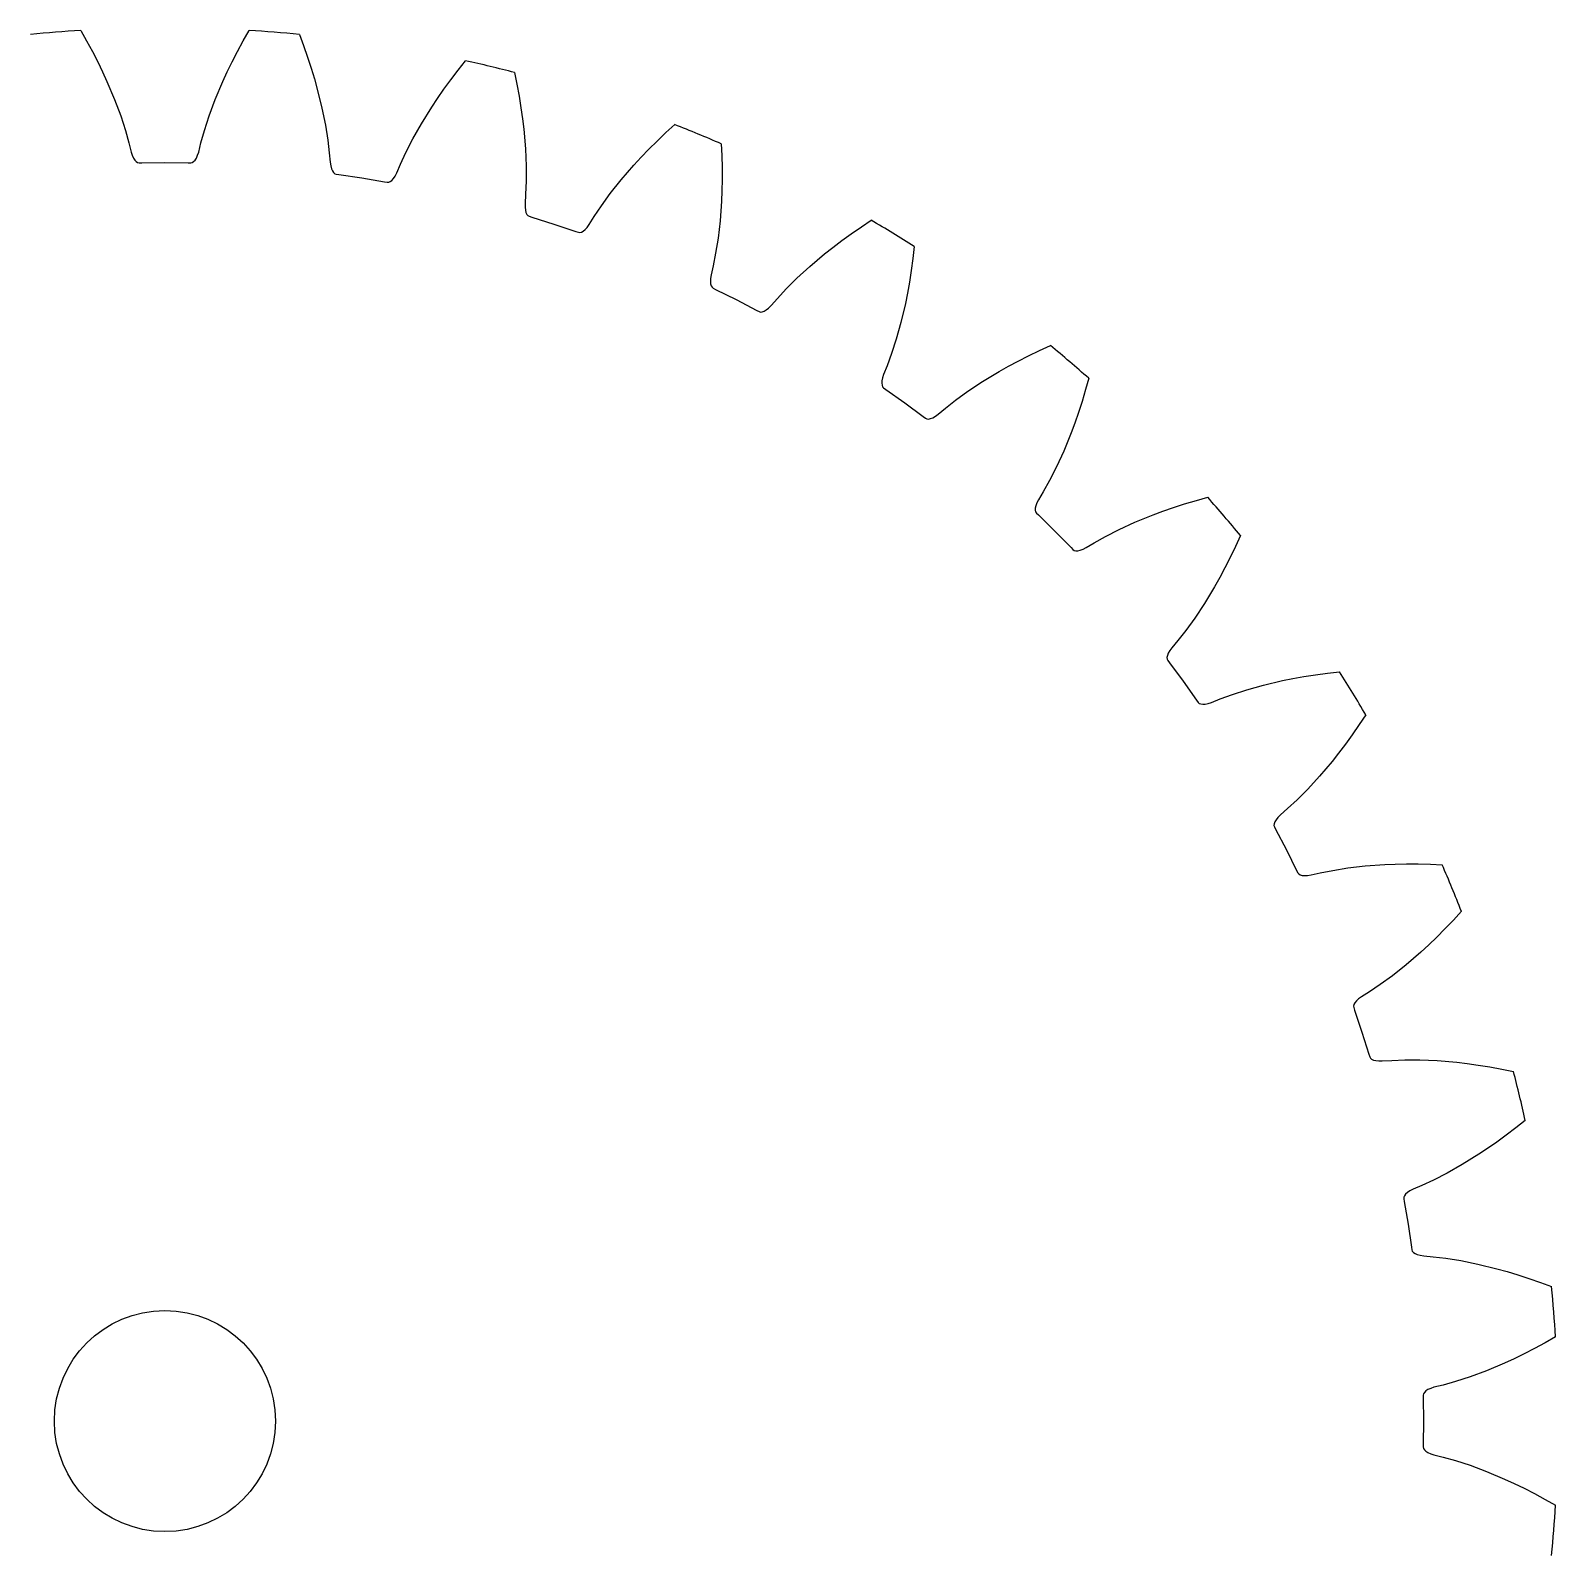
# Model space of a CAD drawing. Extents: x 5.5 to 80.9, y -37.7 to 37.7.
# Drawn here: x 39.55 to 80.93, y -3.65 to 37.73 of the extents above; entities that cross this region are included whole.
import ezdxf

# ---------------------------------------------------------------- set-up
doc = ezdxf.new("R2010")
doc.units = 0

msp = doc.modelspace()

# ---------------------------------------------------------------- linework, layer by layer
msp.add_circle((43.2, 0), 3)
msp.add_circle((43.2, 0), 3)
at = {"layer": 'layer0'}
for p, q in [((40.917, 37.731), (41.074, 37.452)), ((45.326, 37.452), (45.483, 37.731)), ((41.074, 37.452), (41.232, 37.159)), ((45.168, 37.159), (45.326, 37.452)), ((46.848, 37.624), (46.959, 37.324)), ((46.959, 37.324), (47.069, 37.009)), ((41.232, 37.159), (41.376, 36.877)), ((41.376, 36.877), (41.508, 36.605)), ((44.892, 36.605), (45.024, 36.877)), ((45.024, 36.877), (45.168, 37.159)), ((47.069, 37.009), (47.167, 36.708)), ((51.158, 36.659), (51.357, 36.909)), ((41.508, 36.605), (41.628, 36.343)), ((44.772, 36.343), (44.892, 36.605)), ((47.167, 36.708), (47.255, 36.419)), ((47.255, 36.419), (47.333, 36.142)), ((50.957, 36.394), (51.158, 36.659)), ((52.688, 36.59), (52.752, 36.276)), ((41.628, 36.343), (41.834, 35.855)), ((44.566, 35.855), (44.772, 36.343)), ((47.333, 36.142), (47.46, 35.627)), ((50.597, 35.889), (50.77, 36.138)), ((50.77, 36.138), (50.957, 36.394)), ((52.752, 36.276), (52.811, 35.948)), ((41.834, 35.855), (41.999, 35.413)), ((44.401, 35.413), (44.566, 35.855)), ((47.46, 35.627), (47.554, 35.164)), ((50.158, 35.2), (50.438, 35.65)), ((50.438, 35.65), (50.597, 35.889)), ((52.811, 35.948), (52.861, 35.636)), ((52.861, 35.636), (52.902, 35.336)), ((41.999, 35.413), (42.127, 35.022)), ((44.273, 35.022), (44.401, 35.413)), ((49.926, 34.789), (50.158, 35.2)), ((52.902, 35.336), (52.936, 35.05)), ((56.795, 34.963), (57.031, 35.179)), ((42.127, 35.022), (42.222, 34.682)), ((44.178, 34.682), (44.273, 35.022)), ((47.554, 35.164), (47.619, 34.758)), ((47.619, 34.758), (47.66, 34.408)), ((49.739, 34.422), (49.926, 34.789)), ((52.936, 35.05), (52.981, 34.522)), ((56.554, 34.732), (56.795, 34.963)), ((42.222, 34.682), (42.284, 34.434)), ((42.284, 34.434), (42.314, 34.345)), ((42.314, 34.345), (42.348, 34.271)), ((44.052, 34.271), (44.086, 34.345)), ((44.086, 34.345), (44.116, 34.434)), ((44.116, 34.434), (44.178, 34.682)), ((47.66, 34.408), (47.682, 34.154)), ((49.591, 34.102), (49.739, 34.422)), ((52.981, 34.522), (53.001, 34.05)), ((56.121, 34.29), (56.33, 34.509)), ((56.33, 34.509), (56.554, 34.732)), ((58.295, 34.655), (58.309, 34.335)), ((42.348, 34.271), (42.384, 34.214)), ((42.384, 34.214), (42.421, 34.174)), ((42.421, 34.174), (42.46, 34.15)), ((42.46, 34.15), (42.498, 34.143)), ((42.498, 34.143), (42.573, 34.144)), ((42.573, 34.144), (43.2, 34.15)), ((43.2, 34.15), (43.827, 34.144)), ((43.827, 34.144), (43.902, 34.143)), ((43.902, 34.143), (43.94, 34.15)), ((43.94, 34.15), (43.979, 34.174)), ((43.979, 34.174), (44.016, 34.214)), ((44.016, 34.214), (44.052, 34.271)), ((47.682, 34.154), (47.698, 34.06)), ((47.698, 34.06), (47.72, 33.982)), ((47.72, 33.982), (47.746, 33.921)), ((49.491, 33.867), (49.591, 34.102)), ((53.001, 34.05), (53.002, 33.639)), ((55.579, 33.678), (55.926, 34.079)), ((55.926, 34.079), (56.121, 34.29)), ((58.309, 34.335), (58.316, 34.002)), ((58.316, 34.002), (58.317, 33.686)), ((47.746, 33.921), (47.777, 33.875)), ((47.777, 33.875), (47.811, 33.845)), ((47.811, 33.845), (47.848, 33.832)), ((47.848, 33.832), (47.922, 33.822)), ((47.922, 33.822), (48.542, 33.73)), ((48.542, 33.73), (49.16, 33.626)), ((49.16, 33.626), (49.234, 33.613)), ((49.234, 33.613), (49.273, 33.614)), ((49.273, 33.614), (49.315, 33.631)), ((49.315, 33.631), (49.359, 33.665)), ((49.359, 33.665), (49.403, 33.716)), ((49.403, 33.716), (49.447, 33.783)), ((49.447, 33.783), (49.491, 33.867)), ((53.002, 33.639), (52.987, 33.287)), ((55.285, 33.308), (55.579, 33.678)), ((58.317, 33.686), (58.311, 33.383)), ((52.987, 33.287), (52.97, 33.032)), ((55.043, 32.976), (55.285, 33.308)), ((58.311, 33.383), (58.299, 33.096)), ((52.97, 33.032), (52.971, 32.937)), ((52.971, 32.937), (52.98, 32.857)), ((52.98, 32.857), (52.996, 32.792)), ((52.996, 32.792), (53.02, 32.742)), ((53.02, 32.742), (53.049, 32.707)), ((53.049, 32.707), (53.083, 32.689)), ((54.847, 32.682), (55.043, 32.976)), ((58.299, 33.096), (58.261, 32.567)), ((53.083, 32.689), (53.155, 32.667)), ((53.155, 32.667), (53.753, 32.479)), ((53.753, 32.479), (54.347, 32.28)), ((54.347, 32.28), (54.418, 32.255)), ((54.501, 32.261), (54.549, 32.287)), ((54.549, 32.287), (54.601, 32.33)), ((54.601, 32.33), (54.655, 32.39)), ((54.655, 32.39), (54.712, 32.466)), ((54.712, 32.466), (54.847, 32.682)), ((58.261, 32.567), (58.207, 32.098)), ((61.823, 32.215), (62.097, 32.405)), ((62.097, 32.405), (62.364, 32.582)), ((54.418, 32.255), (54.457, 32.25)), ((54.457, 32.25), (54.501, 32.261)), ((58.207, 32.098), (58.143, 31.692)), ((61.326, 31.847), (61.567, 32.03)), ((61.567, 32.03), (61.823, 32.215)), ((63.531, 31.867), (63.494, 31.549)), ((58.143, 31.692), (58.074, 31.346)), ((60.695, 31.327), (61.1, 31.668)), ((61.1, 31.668), (61.326, 31.847)), ((63.494, 31.549), (63.449, 31.219)), ((58.017, 31.097), (58.003, 31.003)), ((58.074, 31.346), (58.017, 31.097)), ((60.347, 31.008), (60.695, 31.327)), ((63.449, 31.219), (63.4, 30.906)), ((58.003, 31.003), (58, 30.923)), ((58, 30.923), (58.006, 30.856)), ((58.006, 30.856), (58.021, 30.803)), ((58.021, 30.803), (58.044, 30.764)), ((58.044, 30.764), (58.075, 30.74)), ((58.075, 30.74), (58.143, 30.707)), ((58.143, 30.707), (58.704, 30.428)), ((59.817, 30.458), (60.056, 30.717)), ((60.056, 30.717), (60.347, 31.008)), ((63.4, 30.906), (63.347, 30.608)), ((58.704, 30.428), (59.26, 30.138)), ((59.581, 30.199), (59.649, 30.265)), ((59.649, 30.265), (59.817, 30.458)), ((63.29, 30.326), (63.17, 29.81)), ((63.347, 30.608), (63.29, 30.326)), ((59.26, 30.138), (59.326, 30.103)), ((59.326, 30.103), (59.363, 30.092)), ((59.363, 30.092), (59.409, 30.096)), ((59.409, 30.096), (59.46, 30.114)), ((59.46, 30.114), (59.518, 30.149)), ((59.518, 30.149), (59.581, 30.199)), ((63.17, 29.81), (63.043, 29.355)), ((63.043, 29.355), (62.917, 28.964)), ((66.634, 28.905), (66.934, 29.05)), ((66.934, 29.05), (67.225, 29.183)), ((62.794, 28.633), (62.699, 28.396)), ((62.917, 28.964), (62.794, 28.633)), ((65.834, 28.478), (66.085, 28.619)), ((66.085, 28.619), (66.352, 28.762)), ((66.352, 28.762), (66.634, 28.905)), ((62.655, 28.227), (62.65, 28.16)), ((62.65, 28.16), (62.657, 28.105)), ((62.671, 28.306), (62.655, 28.227)), ((62.699, 28.396), (62.671, 28.306)), ((64.986, 27.944), (65.38, 28.204)), ((65.38, 28.204), (65.834, 28.478)), ((68.266, 28.294), (68.18, 27.986)), ((62.657, 28.105), (62.674, 28.063)), ((62.674, 28.063), (62.701, 28.034)), ((62.701, 28.034), (62.763, 27.992)), ((62.763, 27.992), (63.273, 27.628)), ((64.653, 27.702), (64.986, 27.944)), ((68.18, 27.986), (68.084, 27.667)), ((63.273, 27.628), (63.777, 27.255)), ((64.104, 27.265), (64.181, 27.32)), ((64.181, 27.32), (64.377, 27.484)), ((64.377, 27.484), (64.653, 27.702)), ((67.986, 27.366), (67.887, 27.08)), ((68.084, 27.667), (67.986, 27.366)), ((63.777, 27.255), (63.836, 27.21)), ((63.836, 27.21), (63.872, 27.193)), ((63.872, 27.193), (63.917, 27.189)), ((63.917, 27.189), (63.971, 27.2)), ((63.971, 27.2), (64.033, 27.225)), ((64.033, 27.225), (64.104, 27.265)), ((67.887, 27.08), (67.787, 26.81)), ((67.787, 26.81), (67.587, 26.319)), ((67.587, 26.319), (67.391, 25.89)), ((67.391, 25.89), (67.205, 25.523)), ((67.205, 25.523), (67.032, 25.215)), ((66.831, 24.836), (66.816, 24.77)), ((66.859, 24.911), (66.831, 24.836)), ((66.901, 24.996), (66.859, 24.911)), ((67.032, 25.215), (66.901, 24.996)), ((70.566, 24.786), (70.867, 24.884)), ((70.867, 24.884), (71.186, 24.98)), ((71.186, 24.98), (71.494, 25.066)), ((66.816, 24.77), (66.814, 24.715)), ((66.814, 24.715), (66.824, 24.671)), ((66.824, 24.671), (66.847, 24.639)), ((66.847, 24.639), (66.901, 24.587)), ((66.901, 24.587), (67.348, 24.148)), ((69.519, 24.387), (70.01, 24.587)), ((70.01, 24.587), (70.28, 24.687)), ((70.28, 24.687), (70.566, 24.786)), ((67.348, 24.148), (67.787, 23.701)), ((68.415, 23.832), (68.723, 24.005)), ((68.723, 24.005), (69.09, 24.191)), ((69.09, 24.191), (69.519, 24.387)), ((72.383, 24.025), (72.25, 23.734)), ((67.787, 23.701), (67.839, 23.647)), ((67.839, 23.647), (67.871, 23.624)), ((67.871, 23.624), (67.915, 23.614)), ((67.915, 23.614), (67.97, 23.616)), ((67.97, 23.616), (68.036, 23.631)), ((68.036, 23.631), (68.111, 23.659)), ((68.111, 23.659), (68.196, 23.701)), ((68.196, 23.701), (68.415, 23.832)), ((72.25, 23.734), (72.105, 23.434)), ((72.105, 23.434), (71.962, 23.152)), ((71.819, 22.885), (71.678, 22.634)), ((71.962, 23.152), (71.819, 22.885)), ((71.678, 22.634), (71.404, 22.18)), ((71.404, 22.18), (71.144, 21.786)), ((71.144, 21.786), (70.902, 21.453)), ((70.684, 21.177), (70.52, 20.981)), ((70.902, 21.453), (70.684, 21.177)), ((70.4, 20.771), (70.389, 20.717)), ((70.389, 20.717), (70.393, 20.672)), ((70.425, 20.833), (70.4, 20.771)), ((70.465, 20.904), (70.425, 20.833)), ((70.52, 20.981), (70.465, 20.904)), ((70.393, 20.672), (70.41, 20.636)), ((70.41, 20.636), (70.455, 20.577)), ((70.455, 20.577), (70.828, 20.073)), ((74.419, 20.249), (74.749, 20.294)), ((74.749, 20.294), (75.067, 20.331)), ((70.828, 20.073), (71.192, 19.563)), ((72.555, 19.843), (73.01, 19.97)), ((73.01, 19.97), (73.526, 20.09)), ((73.526, 20.09), (73.808, 20.147)), ((73.808, 20.147), (74.106, 20.2)), ((74.106, 20.2), (74.419, 20.249)), ((71.192, 19.563), (71.234, 19.501)), ((71.234, 19.501), (71.263, 19.474)), ((71.263, 19.474), (71.305, 19.457)), ((71.305, 19.457), (71.36, 19.45)), ((71.36, 19.45), (71.427, 19.455)), ((71.427, 19.455), (71.506, 19.471)), ((71.506, 19.471), (71.596, 19.499)), ((71.596, 19.499), (71.833, 19.594)), ((71.833, 19.594), (72.164, 19.717)), ((72.164, 19.717), (72.555, 19.843)), ((75.782, 19.164), (75.605, 18.897)), ((75.415, 18.623), (75.23, 18.367)), ((75.605, 18.897), (75.415, 18.623)), ((75.23, 18.367), (75.047, 18.126)), ((74.868, 17.9), (74.527, 17.495)), ((75.047, 18.126), (74.868, 17.9)), ((74.527, 17.495), (74.208, 17.147)), ((74.208, 17.147), (73.917, 16.856)), ((73.658, 16.617), (73.465, 16.449)), ((73.917, 16.856), (73.658, 16.617)), ((73.296, 16.209), (73.292, 16.163)), ((73.292, 16.163), (73.303, 16.126)), ((73.314, 16.26), (73.296, 16.209)), ((73.349, 16.318), (73.314, 16.26)), ((73.399, 16.381), (73.349, 16.318)), ((73.465, 16.449), (73.399, 16.381)), ((73.303, 16.126), (73.338, 16.06)), ((73.338, 16.06), (73.628, 15.504)), ((73.628, 15.504), (73.907, 14.943)), ((73.907, 14.943), (73.94, 14.875)), ((74.546, 14.874), (74.892, 14.943)), ((74.892, 14.943), (75.298, 15.007)), ((75.298, 15.007), (75.767, 15.061)), ((75.767, 15.061), (76.296, 15.099)), ((76.296, 15.099), (76.583, 15.111)), ((76.583, 15.111), (76.886, 15.117)), ((76.886, 15.117), (77.202, 15.116)), ((77.202, 15.116), (77.535, 15.109)), ((77.535, 15.109), (77.855, 15.095)), ((73.94, 14.875), (73.964, 14.844)), ((73.964, 14.844), (74.003, 14.821)), ((74.003, 14.821), (74.056, 14.806)), ((74.056, 14.806), (74.123, 14.8)), ((74.123, 14.8), (74.203, 14.803)), ((74.203, 14.803), (74.297, 14.817)), ((74.297, 14.817), (74.546, 14.874)), ((78.379, 13.831), (78.163, 13.595)), ((77.932, 13.354), (77.709, 13.13)), ((78.163, 13.595), (77.932, 13.354)), ((77.49, 12.921), (77.279, 12.726)), ((77.709, 13.13), (77.49, 12.921)), ((77.279, 12.726), (76.878, 12.379)), ((76.508, 12.085), (76.176, 11.843)), ((76.878, 12.379), (76.508, 12.085)), ((75.882, 11.647), (75.666, 11.512)), ((76.176, 11.843), (75.882, 11.647)), ((75.461, 11.301), (75.45, 11.257)), ((75.45, 11.257), (75.455, 11.218)), ((75.455, 11.218), (75.48, 11.147)), ((75.487, 11.349), (75.461, 11.301)), ((75.53, 11.401), (75.487, 11.349)), ((75.59, 11.455), (75.53, 11.401)), ((75.666, 11.512), (75.59, 11.455)), ((75.48, 11.147), (75.679, 10.553)), ((75.679, 10.553), (75.867, 9.955)), ((75.867, 9.955), (75.889, 9.883)), ((75.889, 9.883), (75.907, 9.849)), ((75.907, 9.849), (75.942, 9.82)), ((75.942, 9.82), (75.992, 9.796)), ((75.992, 9.796), (76.057, 9.78)), ((76.057, 9.78), (76.137, 9.771)), ((76.137, 9.771), (76.232, 9.77)), ((76.232, 9.77), (76.487, 9.787)), ((76.487, 9.787), (76.839, 9.802)), ((76.839, 9.802), (77.25, 9.801)), ((77.25, 9.801), (77.722, 9.781)), ((77.722, 9.781), (78.25, 9.736)), ((78.25, 9.736), (78.536, 9.702)), ((78.536, 9.702), (78.836, 9.661)), ((78.836, 9.661), (79.148, 9.611)), ((79.148, 9.611), (79.476, 9.552)), ((79.476, 9.552), (79.79, 9.488)), ((79.859, 7.958), (79.594, 7.757)), ((80.109, 8.157), (79.859, 7.958)), ((79.338, 7.57), (79.089, 7.397)), ((79.594, 7.757), (79.338, 7.57)), ((78.85, 7.238), (78.4, 6.958)), ((79.089, 7.397), (78.85, 7.238)), ((77.989, 6.726), (77.622, 6.539)), ((78.4, 6.958), (77.989, 6.726)), ((76.983, 6.247), (76.916, 6.203)), ((77.067, 6.291), (76.983, 6.247)), ((77.302, 6.391), (77.067, 6.291)), ((77.622, 6.539), (77.302, 6.391)), ((76.814, 6.073), (76.813, 6.034)), ((76.813, 6.034), (76.826, 5.96)), ((76.831, 6.115), (76.814, 6.073)), ((76.826, 5.96), (76.93, 5.342)), ((76.865, 6.159), (76.831, 6.115)), ((76.916, 6.203), (76.865, 6.159)), ((76.93, 5.342), (77.022, 4.722)), ((77.022, 4.722), (77.032, 4.648)), ((77.032, 4.648), (77.045, 4.611)), ((77.045, 4.611), (77.075, 4.577)), ((77.075, 4.577), (77.121, 4.546)), ((77.121, 4.546), (77.182, 4.52)), ((77.182, 4.52), (77.26, 4.498)), ((77.26, 4.498), (77.354, 4.482)), ((77.354, 4.482), (77.608, 4.46)), ((77.608, 4.46), (77.958, 4.419)), ((77.958, 4.419), (78.364, 4.354)), ((78.364, 4.354), (78.827, 4.26)), ((78.827, 4.26), (79.342, 4.133)), ((79.342, 4.133), (79.619, 4.055)), ((79.619, 4.055), (79.908, 3.967)), ((79.908, 3.967), (80.209, 3.869)), ((80.209, 3.869), (80.524, 3.759)), ((80.524, 3.759), (80.824, 3.648)), ((80.652, 2.126), (80.359, 1.968)), ((80.931, 2.283), (80.652, 2.126)), ((79.805, 1.692), (79.543, 1.572)), ((80.077, 1.824), (79.805, 1.692)), ((80.359, 1.968), (80.077, 1.824)), ((79.055, 1.366), (78.613, 1.201)), ((79.543, 1.572), (79.055, 1.366)), ((77.471, 0.852), (77.414, 0.816)), ((77.545, 0.886), (77.471, 0.852)), ((77.634, 0.916), (77.545, 0.886)), ((77.882, 0.978), (77.634, 0.916)), ((78.222, 1.073), (77.882, 0.978)), ((78.613, 1.201), (78.222, 1.073)), ((77.35, 0.74), (77.343, 0.702)), ((77.343, 0.702), (77.344, 0.627)), ((77.344, 0.627), (77.35, 0)), ((77.374, 0.779), (77.35, 0.74)), ((77.414, 0.816), (77.374, 0.779)), ((77.35, 0), (77.344, -0.627)), ((77.344, -0.627), (77.343, -0.702)), ((77.343, -0.702), (77.35, -0.74)), ((77.35, -0.74), (77.374, -0.779)), ((77.374, -0.779), (77.414, -0.816)), ((77.414, -0.816), (77.471, -0.852)), ((77.471, -0.852), (77.545, -0.886)), ((77.545, -0.886), (77.634, -0.916)), ((77.634, -0.916), (77.882, -0.978)), ((77.882, -0.978), (78.222, -1.073)), ((78.222, -1.073), (78.613, -1.201)), ((78.613, -1.201), (79.055, -1.366)), ((79.055, -1.366), (79.543, -1.572)), ((79.543, -1.572), (79.805, -1.692)), ((79.805, -1.692), (80.077, -1.824)), ((80.077, -1.824), (80.359, -1.968)), ((80.359, -1.968), (80.652, -2.126)), ((80.652, -2.126), (80.931, -2.283))]:
    msp.add_line(p, q, dxfattribs=at)
for start, end in [(93.4624, 95.5376), (84.4624, 86.5376), (75.4624, 77.5376), (66.4624, 68.5376), (57.4624, 59.5376), (48.4624, 50.5376), (39.4624, 41.5376), (30.4624, 32.5376), (21.4624, 23.5376), (12.4624, 14.5376), (3.4624, 5.5376), (354.4624, 356.5376)]:
    msp.add_arc((43.2, 0), 37.8, start, end, dxfattribs=at)
at = {"layer": 'layer1'}
for p, q in [((40.917, 37.731), (41.074, 37.452)), ((45.326, 37.452), (45.483, 37.731)), ((41.074, 37.452), (41.232, 37.159)), ((45.168, 37.159), (45.326, 37.452)), ((46.848, 37.624), (46.959, 37.324)), ((46.959, 37.324), (47.069, 37.009)), ((41.232, 37.159), (41.376, 36.877)), ((41.376, 36.877), (41.508, 36.605)), ((44.892, 36.605), (45.024, 36.877)), ((45.024, 36.877), (45.168, 37.159)), ((47.069, 37.009), (47.167, 36.708)), ((51.158, 36.659), (51.357, 36.909)), ((41.508, 36.605), (41.628, 36.343)), ((44.772, 36.343), (44.892, 36.605)), ((47.167, 36.708), (47.255, 36.419)), ((47.255, 36.419), (47.333, 36.142)), ((50.957, 36.394), (51.158, 36.659)), ((52.688, 36.59), (52.752, 36.276)), ((41.628, 36.343), (41.834, 35.855)), ((44.566, 35.855), (44.772, 36.343)), ((47.333, 36.142), (47.46, 35.627)), ((50.597, 35.889), (50.77, 36.138)), ((50.77, 36.138), (50.957, 36.394)), ((52.752, 36.276), (52.811, 35.948)), ((41.834, 35.855), (41.999, 35.413)), ((44.401, 35.413), (44.566, 35.855)), ((47.46, 35.627), (47.554, 35.164)), ((50.158, 35.2), (50.438, 35.65)), ((50.438, 35.65), (50.597, 35.889)), ((52.811, 35.948), (52.861, 35.636)), ((52.861, 35.636), (52.902, 35.336)), ((41.999, 35.413), (42.127, 35.022)), ((44.273, 35.022), (44.401, 35.413)), ((49.926, 34.789), (50.158, 35.2)), ((52.902, 35.336), (52.936, 35.05)), ((56.795, 34.963), (57.031, 35.179)), ((42.127, 35.022), (42.222, 34.682)), ((44.178, 34.682), (44.273, 35.022)), ((47.554, 35.164), (47.619, 34.758)), ((47.619, 34.758), (47.66, 34.408)), ((49.739, 34.422), (49.926, 34.789)), ((52.936, 35.05), (52.981, 34.522)), ((56.554, 34.732), (56.795, 34.963)), ((42.222, 34.682), (42.284, 34.434)), ((42.284, 34.434), (42.314, 34.345)), ((42.314, 34.345), (42.348, 34.271)), ((44.052, 34.271), (44.086, 34.345)), ((44.086, 34.345), (44.116, 34.434)), ((44.116, 34.434), (44.178, 34.682)), ((47.66, 34.408), (47.682, 34.154)), ((49.591, 34.102), (49.739, 34.422)), ((52.981, 34.522), (53.001, 34.05)), ((56.121, 34.29), (56.33, 34.509)), ((56.33, 34.509), (56.554, 34.732)), ((58.295, 34.655), (58.309, 34.335)), ((42.348, 34.271), (42.384, 34.214)), ((42.384, 34.214), (42.421, 34.174)), ((42.421, 34.174), (42.46, 34.15)), ((42.46, 34.15), (42.498, 34.143)), ((42.498, 34.143), (42.573, 34.144)), ((42.573, 34.144), (43.2, 34.15)), ((43.2, 34.15), (43.827, 34.144)), ((43.827, 34.144), (43.902, 34.143)), ((43.902, 34.143), (43.94, 34.15)), ((43.94, 34.15), (43.979, 34.174)), ((43.979, 34.174), (44.016, 34.214)), ((44.016, 34.214), (44.052, 34.271)), ((47.682, 34.154), (47.698, 34.06)), ((47.698, 34.06), (47.72, 33.982)), ((47.72, 33.982), (47.746, 33.921)), ((49.491, 33.867), (49.591, 34.102)), ((53.001, 34.05), (53.002, 33.639)), ((55.579, 33.678), (55.926, 34.079)), ((55.926, 34.079), (56.121, 34.29)), ((58.309, 34.335), (58.316, 34.002)), ((58.316, 34.002), (58.317, 33.686)), ((47.746, 33.921), (47.777, 33.875)), ((47.777, 33.875), (47.811, 33.845)), ((47.811, 33.845), (47.848, 33.832)), ((47.848, 33.832), (47.922, 33.822)), ((47.922, 33.822), (48.542, 33.73)), ((48.542, 33.73), (49.16, 33.626)), ((49.16, 33.626), (49.234, 33.613)), ((49.234, 33.613), (49.273, 33.614)), ((49.273, 33.614), (49.315, 33.631)), ((49.315, 33.631), (49.359, 33.665)), ((49.359, 33.665), (49.403, 33.716)), ((49.403, 33.716), (49.447, 33.783)), ((49.447, 33.783), (49.491, 33.867)), ((53.002, 33.639), (52.987, 33.287)), ((55.285, 33.308), (55.579, 33.678)), ((58.317, 33.686), (58.311, 33.383)), ((52.987, 33.287), (52.97, 33.032)), ((55.043, 32.976), (55.285, 33.308)), ((58.311, 33.383), (58.299, 33.096)), ((52.97, 33.032), (52.971, 32.937)), ((52.971, 32.937), (52.98, 32.857)), ((52.98, 32.857), (52.996, 32.792)), ((52.996, 32.792), (53.02, 32.742)), ((53.02, 32.742), (53.049, 32.707)), ((53.049, 32.707), (53.083, 32.689)), ((54.847, 32.682), (55.043, 32.976)), ((58.299, 33.096), (58.261, 32.567)), ((53.083, 32.689), (53.155, 32.667)), ((53.155, 32.667), (53.753, 32.479)), ((53.753, 32.479), (54.347, 32.28)), ((54.347, 32.28), (54.418, 32.255)), ((54.501, 32.261), (54.549, 32.287)), ((54.549, 32.287), (54.601, 32.33)), ((54.601, 32.33), (54.655, 32.39)), ((54.655, 32.39), (54.712, 32.466)), ((54.712, 32.466), (54.847, 32.682)), ((58.261, 32.567), (58.207, 32.098)), ((61.823, 32.215), (62.097, 32.405)), ((62.097, 32.405), (62.364, 32.582)), ((54.418, 32.255), (54.457, 32.25)), ((54.457, 32.25), (54.501, 32.261)), ((58.207, 32.098), (58.143, 31.692)), ((61.326, 31.847), (61.567, 32.03)), ((61.567, 32.03), (61.823, 32.215)), ((63.531, 31.867), (63.494, 31.549)), ((58.143, 31.692), (58.074, 31.346)), ((60.695, 31.327), (61.1, 31.668)), ((61.1, 31.668), (61.326, 31.847)), ((63.494, 31.549), (63.449, 31.219)), ((58.017, 31.097), (58.003, 31.003)), ((58.074, 31.346), (58.017, 31.097)), ((60.347, 31.008), (60.695, 31.327)), ((63.449, 31.219), (63.4, 30.906)), ((58.003, 31.003), (58, 30.923)), ((58, 30.923), (58.006, 30.856)), ((58.006, 30.856), (58.021, 30.803)), ((58.021, 30.803), (58.044, 30.764)), ((58.044, 30.764), (58.075, 30.74)), ((58.075, 30.74), (58.143, 30.707)), ((58.143, 30.707), (58.704, 30.428)), ((59.817, 30.458), (60.056, 30.717)), ((60.056, 30.717), (60.347, 31.008)), ((63.4, 30.906), (63.347, 30.608)), ((58.704, 30.428), (59.26, 30.138)), ((59.581, 30.199), (59.649, 30.265)), ((59.649, 30.265), (59.817, 30.458)), ((63.29, 30.326), (63.17, 29.81)), ((63.347, 30.608), (63.29, 30.326)), ((59.26, 30.138), (59.326, 30.103)), ((59.326, 30.103), (59.363, 30.092)), ((59.363, 30.092), (59.409, 30.096)), ((59.409, 30.096), (59.46, 30.114)), ((59.46, 30.114), (59.518, 30.149)), ((59.518, 30.149), (59.581, 30.199)), ((63.17, 29.81), (63.043, 29.355)), ((63.043, 29.355), (62.917, 28.964)), ((66.634, 28.905), (66.934, 29.05)), ((66.934, 29.05), (67.225, 29.183)), ((62.794, 28.633), (62.699, 28.396)), ((62.917, 28.964), (62.794, 28.633)), ((65.834, 28.478), (66.085, 28.619)), ((66.085, 28.619), (66.352, 28.762)), ((66.352, 28.762), (66.634, 28.905)), ((62.655, 28.227), (62.65, 28.16)), ((62.65, 28.16), (62.657, 28.105)), ((62.671, 28.306), (62.655, 28.227)), ((62.699, 28.396), (62.671, 28.306)), ((64.986, 27.944), (65.38, 28.204)), ((65.38, 28.204), (65.834, 28.478)), ((68.266, 28.294), (68.18, 27.986)), ((62.657, 28.105), (62.674, 28.063)), ((62.674, 28.063), (62.701, 28.034)), ((62.701, 28.034), (62.763, 27.992)), ((62.763, 27.992), (63.273, 27.628)), ((64.653, 27.702), (64.986, 27.944)), ((68.18, 27.986), (68.084, 27.667)), ((63.273, 27.628), (63.777, 27.255)), ((64.104, 27.265), (64.181, 27.32)), ((64.181, 27.32), (64.377, 27.484)), ((64.377, 27.484), (64.653, 27.702)), ((67.986, 27.366), (67.887, 27.08)), ((68.084, 27.667), (67.986, 27.366)), ((63.777, 27.255), (63.836, 27.21)), ((63.836, 27.21), (63.872, 27.193)), ((63.872, 27.193), (63.917, 27.189)), ((63.917, 27.189), (63.971, 27.2)), ((63.971, 27.2), (64.033, 27.225)), ((64.033, 27.225), (64.104, 27.265)), ((67.887, 27.08), (67.787, 26.81)), ((67.787, 26.81), (67.587, 26.319)), ((67.587, 26.319), (67.391, 25.89)), ((67.391, 25.89), (67.205, 25.523)), ((67.205, 25.523), (67.032, 25.215)), ((66.831, 24.836), (66.816, 24.77)), ((66.859, 24.911), (66.831, 24.836)), ((66.901, 24.996), (66.859, 24.911)), ((67.032, 25.215), (66.901, 24.996)), ((70.566, 24.786), (70.867, 24.884)), ((70.867, 24.884), (71.186, 24.98)), ((71.186, 24.98), (71.494, 25.066)), ((66.816, 24.77), (66.814, 24.715)), ((66.814, 24.715), (66.824, 24.671)), ((66.824, 24.671), (66.847, 24.639)), ((66.847, 24.639), (66.901, 24.587)), ((66.901, 24.587), (67.348, 24.148)), ((69.519, 24.387), (70.01, 24.587)), ((70.01, 24.587), (70.28, 24.687)), ((70.28, 24.687), (70.566, 24.786)), ((67.348, 24.148), (67.787, 23.701)), ((68.415, 23.832), (68.723, 24.005)), ((68.723, 24.005), (69.09, 24.191)), ((69.09, 24.191), (69.519, 24.387)), ((72.383, 24.025), (72.25, 23.734)), ((67.787, 23.701), (67.839, 23.647)), ((67.839, 23.647), (67.871, 23.624)), ((67.871, 23.624), (67.915, 23.614)), ((67.915, 23.614), (67.97, 23.616)), ((67.97, 23.616), (68.036, 23.631)), ((68.036, 23.631), (68.111, 23.659)), ((68.111, 23.659), (68.196, 23.701)), ((68.196, 23.701), (68.415, 23.832)), ((72.25, 23.734), (72.105, 23.434)), ((72.105, 23.434), (71.962, 23.152)), ((71.819, 22.885), (71.678, 22.634)), ((71.962, 23.152), (71.819, 22.885)), ((71.678, 22.634), (71.404, 22.18)), ((71.404, 22.18), (71.144, 21.786)), ((71.144, 21.786), (70.902, 21.453)), ((70.684, 21.177), (70.52, 20.981)), ((70.902, 21.453), (70.684, 21.177)), ((70.4, 20.771), (70.389, 20.717)), ((70.389, 20.717), (70.393, 20.672)), ((70.425, 20.833), (70.4, 20.771)), ((70.465, 20.904), (70.425, 20.833)), ((70.52, 20.981), (70.465, 20.904)), ((70.393, 20.672), (70.41, 20.636)), ((70.41, 20.636), (70.455, 20.577)), ((70.455, 20.577), (70.828, 20.073)), ((74.419, 20.249), (74.749, 20.294)), ((74.749, 20.294), (75.067, 20.331)), ((70.828, 20.073), (71.192, 19.563)), ((72.555, 19.843), (73.01, 19.97)), ((73.01, 19.97), (73.526, 20.09)), ((73.526, 20.09), (73.808, 20.147)), ((73.808, 20.147), (74.106, 20.2)), ((74.106, 20.2), (74.419, 20.249)), ((71.192, 19.563), (71.234, 19.501)), ((71.234, 19.501), (71.263, 19.474)), ((71.263, 19.474), (71.305, 19.457)), ((71.305, 19.457), (71.36, 19.45)), ((71.36, 19.45), (71.427, 19.455)), ((71.427, 19.455), (71.506, 19.471)), ((71.506, 19.471), (71.596, 19.499)), ((71.596, 19.499), (71.833, 19.594)), ((71.833, 19.594), (72.164, 19.717)), ((72.164, 19.717), (72.555, 19.843)), ((75.782, 19.164), (75.605, 18.897)), ((75.415, 18.623), (75.23, 18.367)), ((75.605, 18.897), (75.415, 18.623)), ((75.23, 18.367), (75.047, 18.126)), ((74.868, 17.9), (74.527, 17.495)), ((75.047, 18.126), (74.868, 17.9)), ((74.527, 17.495), (74.208, 17.147)), ((74.208, 17.147), (73.917, 16.856)), ((73.658, 16.617), (73.465, 16.449)), ((73.917, 16.856), (73.658, 16.617)), ((73.296, 16.209), (73.292, 16.163)), ((73.292, 16.163), (73.303, 16.126)), ((73.314, 16.26), (73.296, 16.209)), ((73.349, 16.318), (73.314, 16.26)), ((73.399, 16.381), (73.349, 16.318)), ((73.465, 16.449), (73.399, 16.381)), ((73.303, 16.126), (73.338, 16.06)), ((73.338, 16.06), (73.628, 15.504)), ((73.628, 15.504), (73.907, 14.943)), ((73.907, 14.943), (73.94, 14.875)), ((74.546, 14.874), (74.892, 14.943)), ((74.892, 14.943), (75.298, 15.007)), ((75.298, 15.007), (75.767, 15.061)), ((75.767, 15.061), (76.296, 15.099)), ((76.296, 15.099), (76.583, 15.111)), ((76.583, 15.111), (76.886, 15.117)), ((76.886, 15.117), (77.202, 15.116)), ((77.202, 15.116), (77.535, 15.109)), ((77.535, 15.109), (77.855, 15.095)), ((73.94, 14.875), (73.964, 14.844)), ((73.964, 14.844), (74.003, 14.821)), ((74.003, 14.821), (74.056, 14.806)), ((74.056, 14.806), (74.123, 14.8)), ((74.123, 14.8), (74.203, 14.803)), ((74.203, 14.803), (74.297, 14.817)), ((74.297, 14.817), (74.546, 14.874)), ((78.379, 13.831), (78.163, 13.595)), ((77.932, 13.354), (77.709, 13.13)), ((78.163, 13.595), (77.932, 13.354)), ((77.49, 12.921), (77.279, 12.726)), ((77.709, 13.13), (77.49, 12.921)), ((77.279, 12.726), (76.878, 12.379)), ((76.508, 12.085), (76.176, 11.843)), ((76.878, 12.379), (76.508, 12.085)), ((75.882, 11.647), (75.666, 11.512)), ((76.176, 11.843), (75.882, 11.647)), ((75.461, 11.301), (75.45, 11.257)), ((75.45, 11.257), (75.455, 11.218)), ((75.455, 11.218), (75.48, 11.147)), ((75.487, 11.349), (75.461, 11.301)), ((75.53, 11.401), (75.487, 11.349)), ((75.59, 11.455), (75.53, 11.401)), ((75.666, 11.512), (75.59, 11.455)), ((75.48, 11.147), (75.679, 10.553)), ((75.679, 10.553), (75.867, 9.955)), ((75.867, 9.955), (75.889, 9.883)), ((75.889, 9.883), (75.907, 9.849)), ((75.907, 9.849), (75.942, 9.82)), ((75.942, 9.82), (75.992, 9.796)), ((75.992, 9.796), (76.057, 9.78)), ((76.057, 9.78), (76.137, 9.771)), ((76.137, 9.771), (76.232, 9.77)), ((76.232, 9.77), (76.487, 9.787)), ((76.487, 9.787), (76.839, 9.802)), ((76.839, 9.802), (77.25, 9.801)), ((77.25, 9.801), (77.722, 9.781)), ((77.722, 9.781), (78.25, 9.736)), ((78.25, 9.736), (78.536, 9.702)), ((78.536, 9.702), (78.836, 9.661)), ((78.836, 9.661), (79.148, 9.611)), ((79.148, 9.611), (79.476, 9.552)), ((79.476, 9.552), (79.79, 9.488)), ((79.859, 7.958), (79.594, 7.757)), ((80.109, 8.157), (79.859, 7.958)), ((79.338, 7.57), (79.089, 7.397)), ((79.594, 7.757), (79.338, 7.57)), ((78.85, 7.238), (78.4, 6.958)), ((79.089, 7.397), (78.85, 7.238)), ((77.989, 6.726), (77.622, 6.539)), ((78.4, 6.958), (77.989, 6.726)), ((76.983, 6.247), (76.916, 6.203)), ((77.067, 6.291), (76.983, 6.247)), ((77.302, 6.391), (77.067, 6.291)), ((77.622, 6.539), (77.302, 6.391)), ((76.814, 6.073), (76.813, 6.034)), ((76.813, 6.034), (76.826, 5.96)), ((76.831, 6.115), (76.814, 6.073)), ((76.826, 5.96), (76.93, 5.342)), ((76.865, 6.159), (76.831, 6.115)), ((76.916, 6.203), (76.865, 6.159)), ((76.93, 5.342), (77.022, 4.722)), ((77.022, 4.722), (77.032, 4.648)), ((77.032, 4.648), (77.045, 4.611)), ((77.045, 4.611), (77.075, 4.577)), ((77.075, 4.577), (77.121, 4.546)), ((77.121, 4.546), (77.182, 4.52)), ((77.182, 4.52), (77.26, 4.498)), ((77.26, 4.498), (77.354, 4.482)), ((77.354, 4.482), (77.608, 4.46)), ((77.608, 4.46), (77.958, 4.419)), ((77.958, 4.419), (78.364, 4.354)), ((78.364, 4.354), (78.827, 4.26)), ((78.827, 4.26), (79.342, 4.133)), ((79.342, 4.133), (79.619, 4.055)), ((79.619, 4.055), (79.908, 3.967)), ((79.908, 3.967), (80.209, 3.869)), ((80.209, 3.869), (80.524, 3.759)), ((80.524, 3.759), (80.824, 3.648)), ((80.652, 2.126), (80.359, 1.968)), ((80.931, 2.283), (80.652, 2.126)), ((79.805, 1.692), (79.543, 1.572)), ((80.077, 1.824), (79.805, 1.692)), ((80.359, 1.968), (80.077, 1.824)), ((79.055, 1.366), (78.613, 1.201)), ((79.543, 1.572), (79.055, 1.366)), ((77.471, 0.852), (77.414, 0.816)), ((77.545, 0.886), (77.471, 0.852)), ((77.634, 0.916), (77.545, 0.886)), ((77.882, 0.978), (77.634, 0.916)), ((78.222, 1.073), (77.882, 0.978)), ((78.613, 1.201), (78.222, 1.073)), ((77.35, 0.74), (77.343, 0.702)), ((77.343, 0.702), (77.344, 0.627)), ((77.344, 0.627), (77.35, 0)), ((77.374, 0.779), (77.35, 0.74)), ((77.414, 0.816), (77.374, 0.779)), ((77.35, 0), (77.344, -0.627)), ((77.344, -0.627), (77.343, -0.702)), ((77.343, -0.702), (77.35, -0.74)), ((77.35, -0.74), (77.374, -0.779)), ((77.374, -0.779), (77.414, -0.816)), ((77.414, -0.816), (77.471, -0.852)), ((77.471, -0.852), (77.545, -0.886)), ((77.545, -0.886), (77.634, -0.916)), ((77.634, -0.916), (77.882, -0.978)), ((77.882, -0.978), (78.222, -1.073)), ((78.222, -1.073), (78.613, -1.201)), ((78.613, -1.201), (79.055, -1.366)), ((79.055, -1.366), (79.543, -1.572)), ((79.543, -1.572), (79.805, -1.692)), ((79.805, -1.692), (80.077, -1.824)), ((80.077, -1.824), (80.359, -1.968)), ((80.359, -1.968), (80.652, -2.126)), ((80.652, -2.126), (80.931, -2.283))]:
    msp.add_line(p, q, dxfattribs=at)
for start, end in [(93.4624, 95.5376), (84.4624, 86.5376), (75.4624, 77.5376), (66.4624, 68.5376), (57.4624, 59.5376), (48.4624, 50.5376), (39.4624, 41.5376), (30.4624, 32.5376), (21.4624, 23.5376), (12.4624, 14.5376), (3.4624, 5.5376), (354.4624, 356.5376)]:
    msp.add_arc((43.2, 0), 37.8, start, end, dxfattribs=at)

doc.saveas('drawing.dxf')
